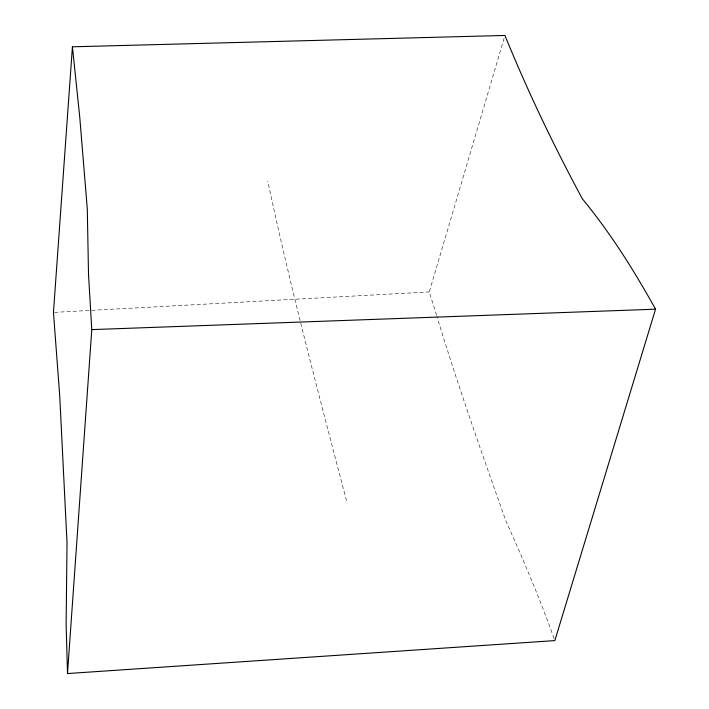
<?xml version="1.0" encoding="UTF-8"?>
<svg xmlns="http://www.w3.org/2000/svg" width="709" height="709" viewBox="0 0 709 709"><rect width="100%" height="100%" fill="white"/><g stroke="black" fill="none" stroke-linecap="round" stroke-linejoin="round"><path stroke-width="0.53" stroke-dasharray="3.54 2.66" d="M436.54 315.151L429.282 291.931L504.959 35.45M54.549 312.35L429.282 291.931M554.075 638.543C539.877 598.786 523.446 559.888 506.075 521.416C481.898 453.397 457.784 385.315 436.868 316.205M346.497 500.678C318.696 394.488 290.601 288.377 267.736 180.963"/><path stroke-width="1.06" d="M72.424 46.812L53.45 312.412L59.733 395.888L67.027 543.005L66.123 624.478L67.506 673.55L554.846 640.599L655.55 309.186C634.094 270.581 610.529 233.039 582.408 198.901C553.791 145.779 527.682 91.355 504.959 35.45L72.424 46.812L79.745 117.029L87.287 208.845L88.51 274.188L91.78 329.614L67.506 673.55M91.78 329.614L655.55 309.186"/></g></svg>
